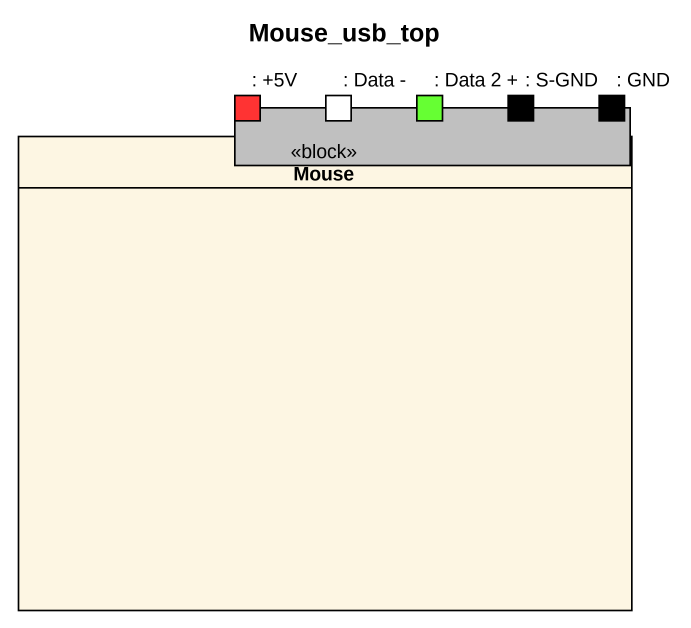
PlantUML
@startuml
title Mouse_usb_top
rectangle Mouse <<block>> {
  port " " as port1 #C0C0C0
}
rectangle ": +5V" as p5V #FF3333
rectangle ": Data -" as Data #FFFFFF
rectangle ": Data 2 +" as Data_2 #66FF33
rectangle ": S-GND" as S_GND #000000
rectangle ": GND" as GND #000000
@enduml
